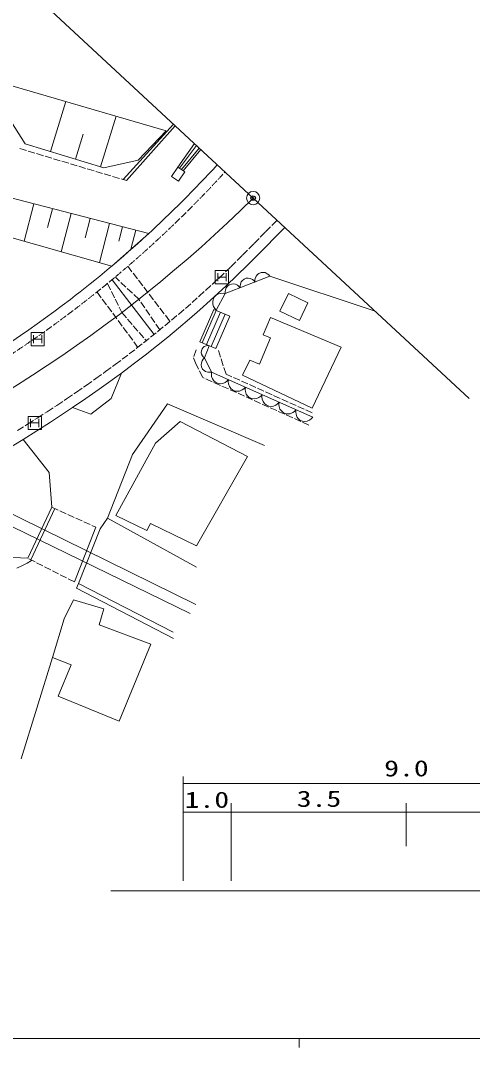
# Model space of a CAD drawing. Units: millimetres, scale not verified. Extents: x -75923 to 564077, y -56560 to 303440.
# Drawn here: x 120486 to 171738, y 127440 to 243857 of the extents above; entities that cross this region are included whole.
import ezdxf
from ezdxf.enums import TextEntityAlignment as Align

# ---------------------------------------------------------------- set-up
doc = ezdxf.new("R2010")
doc.units = ezdxf.units.MM
doc.header["$LTSCALE"] = 1000
doc.header["$PDMODE"] = 32
doc.header["$PDSIZE"] = 500
doc.linetypes.add('USER1', pattern=[1, 0.8, -0.2])
for name, color, linetype, lineweight in [('M-BGD', 7, 'Continuous', 13), ('M-BGD-CRST', 7, 'Continuous', 13), ('M-BMK-LINE', 2, 'Continuous', 13), ('M-BMK-SRVR', 3, 'Continuous', 13), ('M-STR-STR1', 1, 'Continuous', 13), ('M-TTL-BAND', 7, 'Continuous', 13), ('M-TTL-TXT', 7, 'Continuous', 13)]:
    doc.layers.add(name, color=color, linetype=linetype, lineweight=lineweight)
doc.layers.add('M-OTRS', color=6, linetype='Continuous')
doc.styles.add('ＭＳ ゴシック', font='')
doc.styles.get('ＭＳ ゴシック').set_extended_font_data('MS Gothic')

# ---------------------------------------------------------------- blocks, each defined once
blk = doc.blocks.new('BUHIN9')
at = {"color": 6, "linetype": 'Continuous', "lineweight": 13}
for radius in [50, 1.5]:
    blk.add_circle((0, 0), radius, dxfattribs=at)

msp = doc.modelspace()

# ---------------------------------------------------------------- linework, layer by layer
at = {"layer": 'M-BGD'}
for p, q in [((121025, 229871), (116200, 237418)), ((116200, 237418), (137016, 231353)), ((123893, 228992), (125632, 234670)), ((129571, 227254), (131333, 233009)), ((137820, 232115), (132113, 225829)), ((138021, 231929), (132510, 225710)), ((126732, 228123), (127607, 230981)), ((137016, 231353), (133845, 228044)), ((129916, 227148), (121025, 229871)), ((138315, 227222), (140202, 229907)), ((138523, 227104), (140437, 229690)), ((138730, 226961), (140752, 229397)), ((138918, 226832), (140922, 229240)), ((133845, 228044), (129916, 227148)), ((137597, 226178), (138327, 227239)), ((138327, 227239), (139115, 226697)), ((110853, 225945), (135023, 219711)), ((138386, 225636), (137597, 226178)), ((139115, 226697), (138386, 225636)), ((130843, 216029), (107445, 222616)), ((121988, 223073), (120893, 218830)), ((124109, 222526), (123556, 220381)), ((126231, 221979), (125112, 217642)), ((128399, 221419), (127834, 219227)), ((130567, 220860), (129424, 216428)), ((132063, 220474), (131638, 218827)), ((133559, 220089), (133002, 217931)), ((135023, 219711), (130843, 216029)), ((130869, 214456), (135645, 208269)), ((142859, 215230), (142859, 214292)), ((142859, 214761), (143796, 214761)), ((148765, 214866), (143706, 212894)), ((143796, 215230), (143796, 214292)), ((160720, 210892), (148662, 214900)), ((143706, 212894), (142685, 211021)), ((150864, 212914), (149909, 210915)), ((153079, 211855), (150864, 212914)), ((142420, 211116), (140831, 207446)), ((142684, 211002), (141095, 207331)), ((143165, 210793), (141576, 207123)), ((144210, 210341), (142420, 211116)), ((149909, 210915), (152125, 209857)), ((152125, 209857), (153079, 211855)), ((143690, 210566), (142100, 206896)), ((142621, 206670), (144210, 210341)), ((148839, 210209), (148008, 208229)), ((156857, 206843), (148839, 210209)), ((121958, 208201), (121958, 207264)), ((121958, 207733), (122896, 207733)), ((122896, 208201), (122896, 207264)), ((140831, 207446), (142621, 206670)), ((148829, 207885), (147583, 204917)), ((148008, 208229), (148829, 207885)), ((141872, 206995), (141352, 205615)), ((153564, 199895), (156857, 206843)), ((141352, 205615), (142156, 204007)), ((146496, 205373), (145670, 203636)), ((147583, 204917), (146496, 205373)), ((130762, 201017), (131918, 203883)), ((142156, 204007), (153635, 198875)), ((145670, 203636), (153564, 199895)), ((128456, 199219), (130762, 201017)), ((133165, 194677), (137149, 200417)), ((148147, 195671), (137149, 200417)), ((126381, 199972), (128456, 199219)), ((121627, 198701), (121627, 197764)), ((121627, 198232), (122564, 198232)), ((122564, 198701), (122564, 197764)), ((138576, 198418), (135795, 195934)), ((146220, 194427), (138576, 198418)), ((123741, 192635), (120772, 196359)), ((135795, 195934), (131310, 187752)), ((130348, 187436), (133165, 194677)), ((140427, 184289), (146220, 194427)), ((124025, 188693), (123741, 192635)), ((112212, 191484), (140377, 177652)), ((110774, 190749), (139736, 176651)), ((121302, 182898), (124025, 188693)), ((121302, 182898), (124025, 188693)), ((121664, 182728), (124387, 188523)), ((129502, 186238), (130348, 187436)), ((140431, 181883), (130348, 187436)), ((131310, 187752), (134818, 186040)), ((129037, 186421), (126592, 180213)), ((126592, 180213), (129037, 186421)), ((134818, 186040), (135207, 186837)), ((135188, 186758), (135158, 186773)), ((135207, 186837), (140427, 184289)), ((127057, 180030), (129502, 186238)), ((111367, 183352), (121302, 182898)), ((127057, 180030), (126841, 179512)), ((126841, 179512), (137829, 173814)), ((127057, 180030), (137792, 174505)), ((125424, 176028), (126476, 178175)), ((126476, 178175), (129935, 177150)), ((129935, 177150), (129398, 175340)), ((124127, 171662), (125424, 176028)), ((129398, 175340), (135251, 173147)), ((135251, 173147), (131664, 164436)), ((124127, 171662), (120576, 160173)), ((126216, 170801), (124127, 171662)), ((124765, 167277), (126216, 170801)), ((131664, 164436), (124765, 167277))]:
    msp.add_line(p, q, dxfattribs=at)
at = {"layer": 'M-BGD', "linetype": 'USER1'}
for p, q in [((120396, 229341), (132510, 225710)), ((132638, 216008), (137455, 209754)), ((133906, 212265), (131251, 214746)), ((133807, 206809), (129167, 213069)), ((130351, 214051), (131963, 210755)), ((136270, 208791), (133906, 212265)), ((131963, 210755), (134766, 207535)), ((140390, 206516), (140096, 205635)), ((143793, 203778), (142927, 206439)), ((140096, 205635), (140328, 205047)), ((140328, 205047), (141154, 203394)), ((153568, 199379), (143793, 203778)), ((153183, 197993), (141154, 203394)), ((124025, 188693), (129037, 186421)), ((126592, 180213), (121302, 182898))]:
    msp.add_line(p, q, dxfattribs=at)
at = {"layer": 'M-BGD'}
for points in [[(142577, 214011), (142577, 215511), (144077, 215511), (144077, 214011)], [(121677, 206983), (121677, 208483), (123177, 208483), (123177, 206983)], [(121346, 197482), (121346, 198982), (122846, 198982), (122846, 197482)]]:
    msp.add_lwpolyline(points, close=True, dxfattribs=at)
for points in [[(147079, 214209), (146940, 214378), (146775, 214503), (146538, 214624), (146313, 214653), (146091, 214639), (145829, 214537), (145656, 214397), (145510, 214224), (145418, 213974), (145385, 213772), (145393, 213552)], [(148765, 214866), (148627, 215035), (148461, 215160), (148225, 215282), (148000, 215311), (147777, 215297), (147516, 215195), (147342, 215054), (147196, 214881), (147104, 214631), (147071, 214429), (147079, 214209)], [(145393, 213552), (145254, 213721), (145089, 213846), (144852, 213967), (144627, 213996), (144404, 213982), (144143, 213880), (143969, 213740), (143823, 213566), (143731, 213317), (143698, 213115), (143706, 212894)], [(143706, 212894), (143453, 212942), (143209, 212929), (142903, 212859), (142678, 212714), (142488, 212532), (142330, 212242), (142280, 211983), (142280, 211716), (142386, 211421), (142510, 211214), (142685, 211021)], [(141872, 206995), (141694, 207003), (141528, 206971), (141326, 206893), (141186, 206773), (141073, 206630), (140992, 206416), (140983, 206235), (141009, 206052), (141110, 205860), (141214, 205730), (141352, 205615)], [(141352, 205615), (141198, 205463), (141089, 205288), (140991, 205042), (140982, 204817), (141017, 204598), (141141, 204349), (141296, 204190), (141481, 204061), (141736, 203993), (141939, 203979), (142156, 204007)], [(142156, 204007), (142130, 203755), (142161, 203517), (142254, 203223), (142413, 203015), (142605, 202842), (142902, 202710), (143159, 202681), (143421, 202702), (143701, 202829), (143895, 202966), (144070, 203152)], [(144070, 203152), (144043, 202900), (144074, 202662), (144167, 202368), (144326, 202159), (144519, 201987), (144815, 201854), (145072, 201826), (145334, 201846), (145614, 201973), (145808, 202111), (145983, 202296)], [(145983, 202296), (145956, 202044), (145988, 201807), (146080, 201513), (146239, 201304), (146432, 201132), (146728, 200999), (146985, 200970), (147247, 200991), (147528, 201118), (147721, 201255), (147896, 201441)], [(147896, 201441), (147869, 201189), (147901, 200951), (147993, 200657), (148152, 200448), (148345, 200276), (148642, 200144), (148898, 200115), (149160, 200136), (149441, 200263), (149634, 200400), (149809, 200586)], [(149809, 200586), (149782, 200334), (149814, 200096), (149906, 199802), (150065, 199593), (150258, 199421), (150555, 199288), (150812, 199259), (151073, 199280), (151354, 199407), (151547, 199545), (151722, 199730)], [(151722, 199730), (151696, 199478), (151727, 199240), (151819, 198947), (151979, 198738), (152171, 198565), (152468, 198433), (152725, 198404), (152987, 198425), (153267, 198552), (153461, 198689), (153635, 198875)], [(120053, 181776), (120648, 182058), (121236, 182359), (121741, 182626)]]:
    msp.add_lwpolyline(points, dxfattribs=at)
at = {"layer": 'M-BGD-CRST'}
for p, q in [((138916, 146323), (138916, 158160)), ((138916, 157379), (148308, 157379)), ((146888, 157379), (179930, 157379)), ((144385, 146323), (144385, 155123)), ((164217, 155123), (164217, 150243)), ((138916, 154123), (140336, 154123)), ((140336, 154123), (148308, 154123)), ((146888, 154123), (149392, 154123)), ((149392, 154123), (164217, 154123)), ((164217, 154123), (179320, 154123)), ((130729, 145186), (197189, 145186))]:
    msp.add_line(p, q, dxfattribs=at)
at = {"layer": 'M-BMK-LINE'}
msp.add_line((122109, 246675), (171364, 201028), dxfattribs=at)
msp.add_arc((37949, 333751), 154811, 290.91422, 314.71132, dxfattribs=at)
at = {"layer": 'M-BMK-SRVR'}
for radius in [750, 22.5]:
    msp.add_circle((146865, 223733), radius, dxfattribs=at)
at = {"layer": 'M-OTRS'}
msp.add_point((146865, 223733), dxfattribs=at)
at = {"layer": 'M-STR-STR1', "linetype": 'USER1'}
msp.add_lwpolyline([(120144, 197381), (121268, 198081), (122387, 198789), (123501, 199507), (124609, 200234), (125711, 200967), (126822, 201725), (127928, 202492), (129027, 203268), (130119, 204053), (131204, 204848), (133655, 206702), (136064, 208610), (138426, 210573), (140738, 212592), (142994, 214668), (144334, 215952), (145660, 217257), (146975, 218577), (148285, 219908), (149593, 221247)], dxfattribs=at)
at = {"layer": 'M-STR-STR1'}
msp.add_lwpolyline([(117936, 194657), (120772, 196359), (122331, 197332), (123880, 198323), (126381, 199972), (127891, 201005), (129399, 202060), (131918, 203883), (133263, 204890), (134605, 205920), (135894, 206935), (137180, 207971), (138413, 208992), (139641, 210034), (140819, 211059), (141990, 212105), (143818, 213795), (145031, 214957), (146230, 216132), (147974, 217881), (149711, 219650), (150452, 220408)], dxfattribs=at)
for centre, radius, start, end in [((48160, 314103), 128277, 307.43733, 317.539), ((51729, 308935), 122004, 298.81155, 307.58194)]:
    msp.add_arc(centre, radius, start, end, dxfattribs=at)
at = {"layer": 'M-STR-STR1', "linetype": 'USER1'}
msp.add_arc((48160, 314103), 129477, 299.3271, 317.539, dxfattribs=at)
at = {"layer": 'M-TTL-BAND'}
for p, q in [((-75923, 128440), (463077, 128440)), ((152077, 128440), (152077, 127440))]:
    msp.add_line(p, q, dxfattribs=at)

# ---------------------------------------------------------------- block references
at = {"layer": 'M-OTRS'}
msp.add_blockref('BUHIN9', (146865, 223733), dxfattribs=at)

# ---------------------------------------------------------------- texts
at = {"layer": 'M-BGD-CRST', "style": 'ＭＳ ゴシック', "width": 1.35}
for s, p in [('9.0', (161729, 157615)), ('3.5', (151812, 154165))]:
    msp.add_text(s, height=1833, rotation=0.1, dxfattribs=at).set_placement(p, align=Align.BOTTOM_LEFT)
at = {"layer": 'M-TTL-TXT', "style": 'ＭＳ ゴシック', "width": 1.35}
msp.add_text('1.0', height=1833, rotation=0.1, dxfattribs=at).set_placement((139097, 154053), align=Align.BOTTOM_LEFT)

doc.saveas('drawing.dxf')
